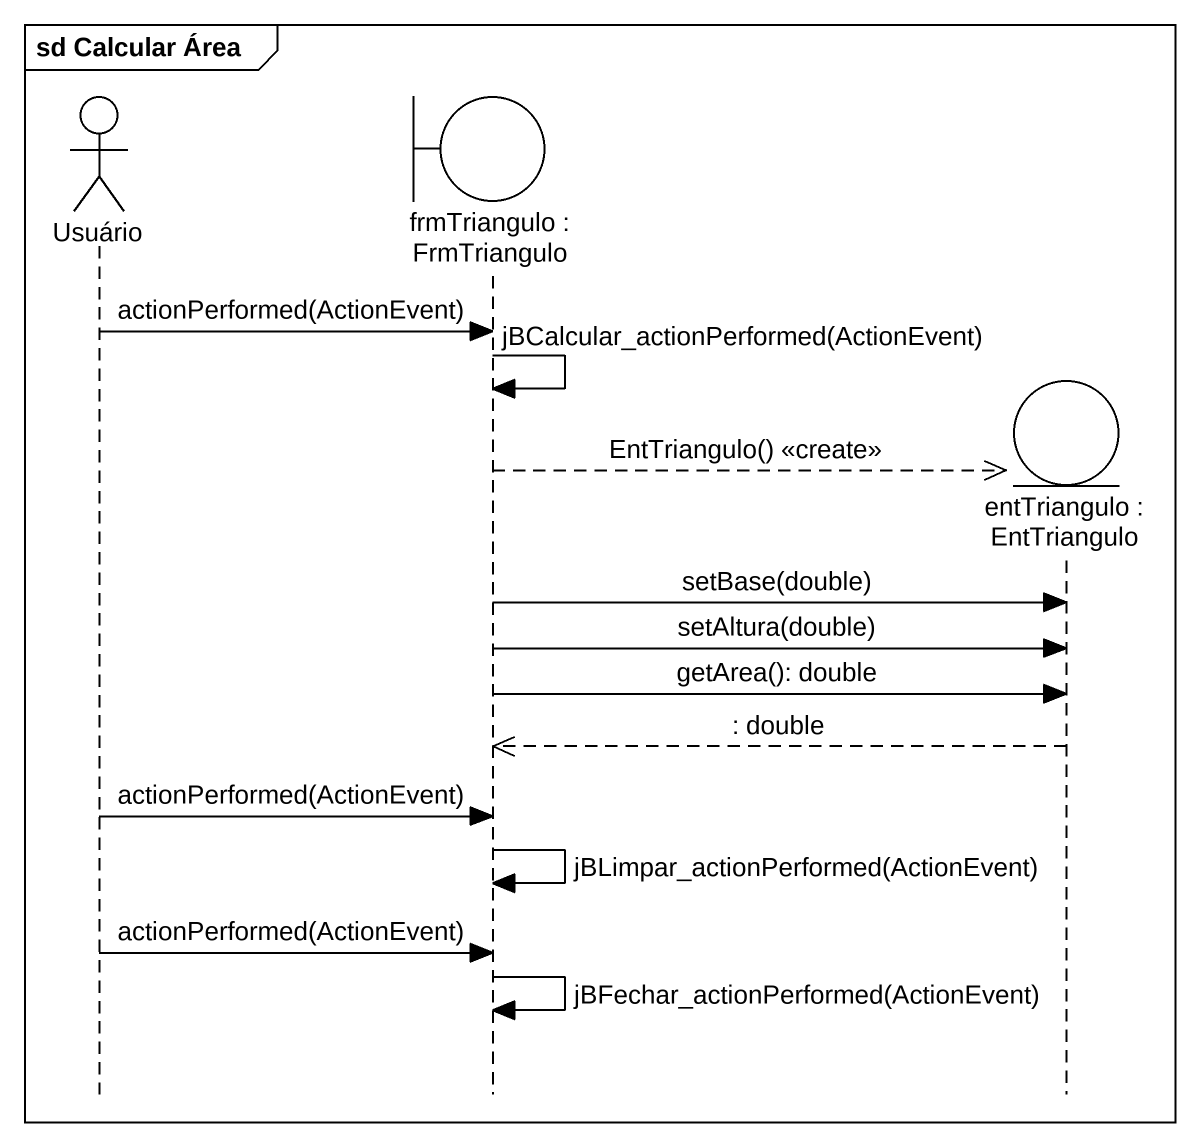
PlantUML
@startuml
mainframe sd Calcular Área
hide footbox
actor Usuário
boundary "frmTriangulo : FrmTriangulo" as frmTriangulo
entity "entTriangulo : EntTriangulo" as entTriangulo

Usuário -> frmTriangulo : actionPerformed(ActionEvent)
frmTriangulo -> frmTriangulo : jBCalcular_actionPerformed(ActionEvent)
frmTriangulo -->> entTriangulo ** : EntTriangulo() <<create>>
frmTriangulo -> entTriangulo : setBase(double)
frmTriangulo -> entTriangulo : setAltura(double)
frmTriangulo -> entTriangulo : getArea(): double
entTriangulo -->> frmTriangulo : : double
Usuário -> frmTriangulo : actionPerformed(ActionEvent)
frmTriangulo -> frmTriangulo : jBLimpar_actionPerformed(ActionEvent)
Usuário -> frmTriangulo : actionPerformed(ActionEvent)
frmTriangulo -> frmTriangulo : jBFechar_actionPerformed(ActionEvent)
@enduml
